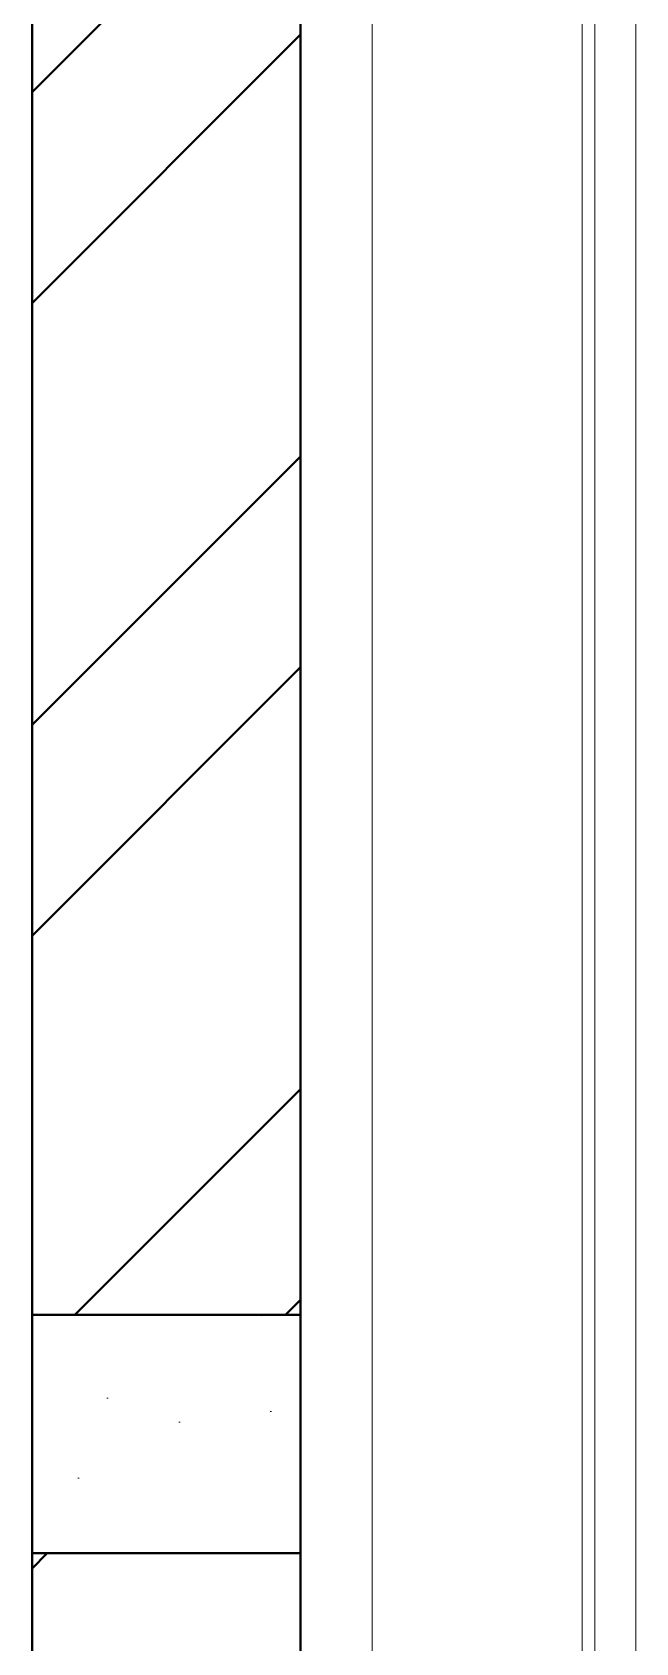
# Model space of a CAD drawing. Header units: inches. Extents: x 160056 to 168773, y -25300 to -22134.
# Drawn here: x 161050.75 to 161060.88, y -24849.15 to -24822.15 of the extents above; entities that cross this region are included whole.
import ezdxf

# ---------------------------------------------------------------- set-up
doc = ezdxf.new("R2010")
doc.units = ezdxf.units.IN
doc.header["$LTSCALE"] = 0.5
doc.header["$MEASUREMENT"] = 0
doc.linetypes.add('CENTER', pattern=[2, 1.25, -0.25, 0.25, -0.25])
for name, color, linetype, lineweight in [('Annotations-Bold.w', 177, 'Continuous', 13), ('wall', 1, 'Continuous', 40), ('window', 4, 'Continuous', 13)]:
    doc.layers.add(name, color=color, linetype=linetype, lineweight=lineweight)
pattern_1 = [(45, (-6481.774, -2465.68), (-5.30330086, 5.30330086), []), (45, (-6478.238, -2465.68), (-5.30330086, 5.30330086), [])]

msp = doc.modelspace()

# ---------------------------------------------------------------- hatches: boundary and pattern name
at = {"layer": 'Annotations-Bold.w', "linetype": 'CENTER', "ltscale": 0.3}
h = msp.add_hatch(dxfattribs=at)
h.set_pattern_fill('AR-CONC', color=0, style=0)
h.set_pattern_definition([(50, (-6481.774, -2465.68), (7.17260183, -0.62752135), [0.75, -8.25]), (355, (-6481.774, -2465.68), (-1.38751334, 7.52192134), [0.6, -6.6]), (100.4514445, (-6481.176, -2465.7326), (5.78508847, 6.8943999), [0.63740192, -7.01142112]), (46.1842, (-6481.774, -2463.68), (10.6724133, -1.6551928), [1.125, -12.375]), (96.6356355, (-6480.884, -2463.818), (9.34661946, 9.741186), [0.9561034, -10.5171376]), (351.184164, (-6481.774, -2463.68), (9.34661945, 9.741186), [0.9, -9.9]), (21, (-6480.774, -2464.18), (5.96907052, -4.0261889), [0.75, -8.25]), (326, (-6480.774, -2464.18), (2.43315332, 7.25150045), [0.6, -6.6]), (71.4514447, (-6480.276, -2464.516), (8.40222377, 3.22531153), [0.6374019, -7.01142112]), (37.5, (-6481.7738, -2465.6803), (0.121598553, 3.32893854), [0, -6.52, 0, -6.7, 0, -6.625]), (7.5, (-6481.7738, -2465.6803), (2.630695374, 3.94411712), [0, -3.82, 0, -6.37, 0, -2.525]), (327.5, (-6484.0038, -2465.6803), (5.33822436, -0.225548717), [0, -2.5, 0, -7.8, 0, -10.35]), (317.5, (-6485.004, -2465.6803), (5.83186169, 1.00104982), [0, -3.25, 0, -5.18, 0, -7.35])])
h.paths.add_polyline_path([(161055.246, -24847.647), (161055.246, -24843.647), (161050.746, -24843.647), (161050.746, -24847.647)])
at = {"layer": 'wall'}
h = msp.add_hatch(dxfattribs=at)
h.set_pattern_fill('ANSI32', color=256, scale=20, style=0)
h.set_pattern_definition(pattern_1)
h.paths.add_polyline_path([(161055.246, -24789.647), (161050.746, -24789.647), (161050.746, -24843.647), (161055.246, -24843.647)])
h = msp.add_hatch(dxfattribs=at)
h.set_pattern_fill('ANSI32', color=256, scale=20, style=0)
h.set_pattern_definition(pattern_1)
h.paths.add_polyline_path([(161050.746, -24873.647), (161055.246, -24873.647), (161055.246, -24847.647), (161050.746, -24847.647)])

# ---------------------------------------------------------------- linework, layer by layer
for p, q in [((161055.246, -24873.647), (161055.246, -24770.647)), ((161055.246, -24873.647), (161055.246, -24770.647)), ((161050.746, -24873.647), (161050.746, -24779.647))]:
    msp.add_line(p, q, dxfattribs=at)
msp.add_lwpolyline([(161055.246, -24847.647), (161050.746, -24847.647), (161050.746, -24843.647), (161055.246, -24843.647)], close=True, dxfattribs=at)
at = {"layer": 'window'}
for p, q in [((161055.246, -24873.647), (161055.246, -24789.832)), ((161056.451, -24791.229), (161056.451, -24873.647)), ((161059.976, -24795.332), (161059.976, -24873.647)), ((161060.186, -24873.647), (161060.186, -24795.577)), ((161060.876, -24796.38), (161060.876, -24873.647))]:
    msp.add_line(p, q, dxfattribs=at)

doc.saveas('drawing.dxf')
